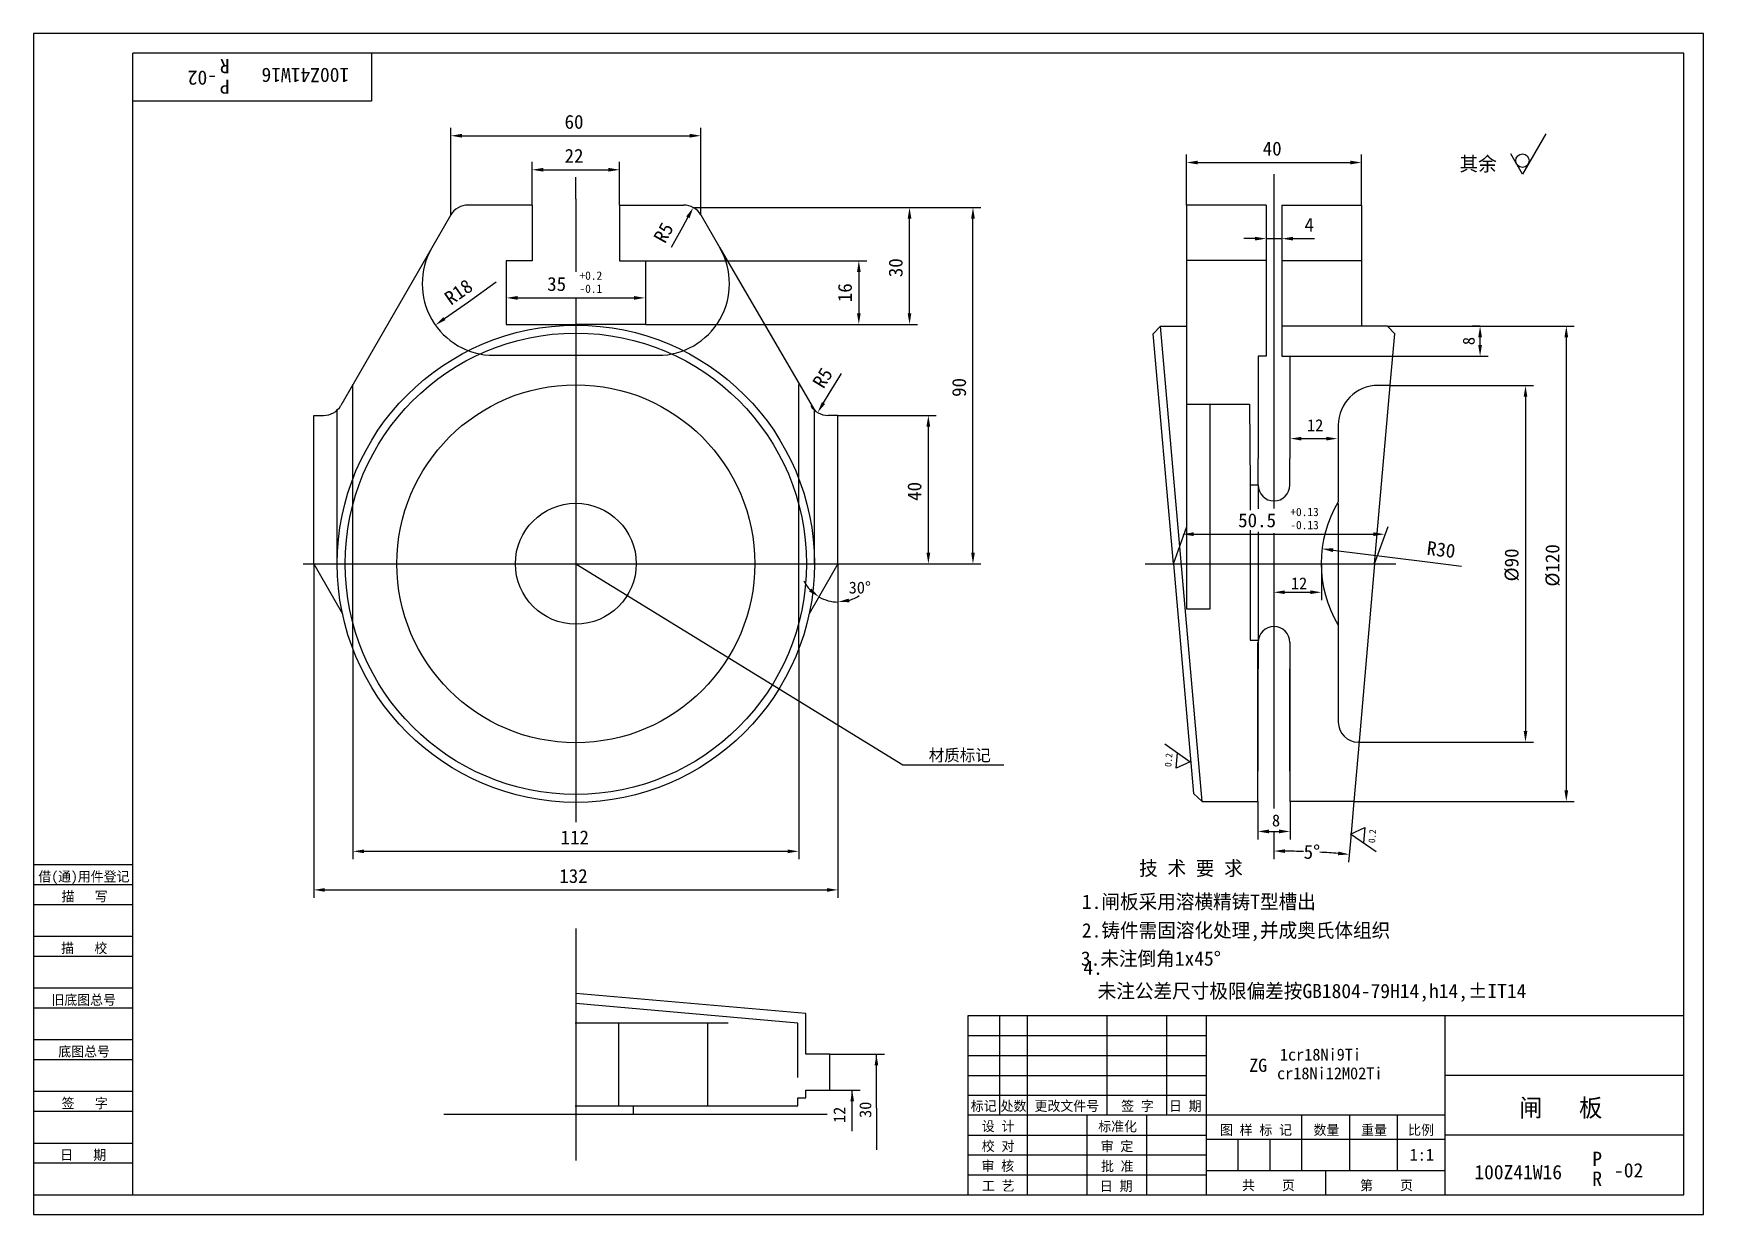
# Model space of a CAD drawing. Header units: metres. Extents: x 0 to 420, y 0 to 297.
import ezdxf

# ---------------------------------------------------------------- set-up
doc = ezdxf.new("R2010")
doc.units = ezdxf.units.M
for name, color, linetype in [('B', 3, 'Continuous'), ('C', 6, 'Continuous'), ('D', 1, 'Continuous'), ('FL', 5, 'Continuous'), ('T', 7, 'Continuous'), ('TL', 4, 'Continuous')]:
    doc.layers.add(name, color=color, linetype=linetype)

# ---------------------------------------------------------------- blocks, each defined once
blk = doc.blocks.new('TUKUN3')
at = {"layer": 'FL'}
for p, q in [((420, 297), (0, 297)), ((0, 297), (0, 0)), ((420, 0), (420, 297)), ((0, 78), (25, 78)), ((0, 70), (25, 70)), ((0, 65), (25, 65)), ((0, 57), (25, 57)), ((0, 52), (25, 52)), ((243, 25), (243, 50)), ((250, 5), (250, 50)), ((270, 25), (270, 50)), ((285, 25), (285, 50)), ((0, 44), (25, 44)), ((235, 45), (295, 45)), ((0, 39), (25, 39)), ((235, 40), (295, 40)), ((235, 35), (295, 35)), ((0, 31), (25, 31)), ((235, 30), (295, 30)), ((0, 26), (25, 26)), ((280, 5), (280, 25)), ((0, 18), (25, 18)), ((235, 20), (295, 20)), ((0, 13), (25, 13)), ((235, 15), (295, 15)), ((235, 10), (295, 10)), ((0, 0), (420, 0))]:
    blk.add_line(p, q, dxfattribs=at)
at = {"layer": 'TL'}
for p, q in [((415, 292), (25, 292)), ((25, 5), (25, 292)), ((85, 292), (85, 280)), ((415, 5), (415, 292)), ((85, 280), (25, 280)), ((0, 88), (25, 88)), ((0, 83), (25, 83)), ((415, 50), (235, 50)), ((235, 50), (235, 5)), ((295, 5), (295, 50)), ((355, 5), (355, 50)), ((415, 35), (355, 35)), ((355, 25), (235, 25)), ((265, 5), (265, 25)), ((319, 11), (319, 25)), ((331, 11), (331, 25)), ((343, 11), (343, 25)), ((295, 19), (355, 19)), ((303, 11), (303, 19)), ((311, 11), (311, 19)), ((415, 20), (355, 20)), ((355, 11), (295, 11)), ((325, 5), (325, 11)), ((0, 5), (415, 5))]:
    blk.add_line(p, q, dxfattribs=at)
at = {"layer": 'T'}
for s, p in [('借(通)用件登记', (1.26, 83.76)), ('描   写', (7.09, 78.76)), ('描   校', (6.98, 65.76)), ('旧底图总号', (4.52, 52.76)), ('底图总号', (6.25, 39.76)), ('签   字', (7.1, 26.76)), ('标记', (235.71, 26.07)), ('处数', (243.22, 26.07)), ('更改文件号', (251.75, 26.07)), ('签 字', (273.53, 26.07)), ('日 期', (285.57, 26.07)), ('设 计', (238.5, 20.99)), ('标准化', (267.77, 20.93)), ('图 样 标 记', (298.4, 20.04)), ('数量', (321.92, 20.04)), ('重量', (333.88, 20.04)), ('比例', (345.7, 20.04)), ('校 对', (238.48, 15.99)), ('审 定', (268.39, 15.93)), ('日   期', (6.72, 13.76)), ('审 核', (238.41, 10.99)), ('批 准', (268.46, 10.93)), ('工 艺', (238.52, 5.99)), ('日 期', (268.18, 5.93)), ('共    页', (303.91, 6.13)), ('第    页', (333.62, 6.13))]:
    blk.add_text(s, height=2.5, dxfattribs=at).set_placement(p)

msp = doc.modelspace()

# ---------------------------------------------------------------- linework, layer by layer
at = {"layer": 'B'}
for p, q in [((115.77, 216.06), (157.04, 216.06)), ((80.34, 142.27), (80.34, 208.7)), ((192.47, 142.27), (192.47, 208.7))]:
    msp.add_line(p, q, dxfattribs=at)
for centre, start, end in [((115.77, 234.06), 150, 270), ((157.04, 234.06), 270, 30)]:
    msp.add_arc(centre, 18, start, end, dxfattribs=at)
at = {"layer": 'C'}
for p, q in [((136.4, 255.4), (136.4, 260.84)), ((311.97, 261.62), (311.97, 179.44)), ((136.4, 255.4), (136.4, 237.05)), ((136.4, 230.5), (136.4, 98.71)), ((311.97, 179.43), (311.97, 177.58)), ((311.97, 171.38), (311.97, 147.77)), ((67.85, 163.65), (209.16, 163.65)), ((279.54, 163.65), (342.58, 163.65)), ((311.97, 147.77), (311.97, 102.1)), ((136.4, 71.91), (136.4, 13.6)), ((103.19, 25.26), (199.61, 25.26))]:
    msp.add_line(p, q, dxfattribs=at)
at = {"layer": 'D'}
for p, q in [((104.96, 251.34), (104.96, 273.27)), ((167.85, 251.34), (167.85, 273.27)), ((107.76, 271.27), (165.05, 271.27)), ((380.31, 271.76), (374.45, 261.62)), ((125.4, 253.84), (125.4, 264.71)), ((147.4, 253.84), (147.4, 264.71)), ((289.97, 253.84), (289.97, 266.54)), ((333.97, 253.84), (333.97, 266.54)), ((374.45, 261.62), (371.52, 266.69)), ((128.2, 262.71), (144.6, 262.71)), ((292.77, 264.54), (331.17, 264.54)), ((165.94, 253.22), (222.32, 253.22)), ((222.32, 253.22), (238.27, 253.22)), ((163.23, 248.32), (160.36, 243.13)), ((164.58, 250.77), (163.23, 248.32)), ((220.32, 226.64), (220.32, 250.42)), ((236.27, 166.45), (236.27, 250.42)), ((307.19, 245.39), (304.39, 245.39)), ((309.99, 245.39), (313.96, 245.39)), ((316.76, 245.39), (319.56, 245.39)), ((319.56, 245.39), (322.15, 245.39)), ((153.9, 239.84), (209.57, 239.84)), ((207.57, 237.04), (207.57, 226.64)), ((109.38, 229.54), (116.39, 234.5)), ((103.36, 225.28), (109.38, 229.54)), ((121.74, 230.5), (151, 230.5)), ((153.9, 223.84), (209.57, 223.84)), ((209.57, 223.84), (222.32, 223.84)), ((340.5, 223.42), (387.48, 223.42)), ((363.79, 223.37), (361.79, 223.37)), ((363.79, 218.64), (363.79, 220.57)), ((385.48, 220.62), (385.48, 106.68)), ((315.97, 215.84), (365.79, 215.84)), ((200.15, 206.45), (203.25, 211.5)), ((198.68, 204.07), (200.15, 206.45)), ((341.02, 208.43), (377.21, 208.43)), ((375.21, 205.63), (375.21, 121.6)), ((202.33, 200.94), (227.05, 200.94)), ((225.05, 166.45), (225.05, 198.14)), ((318.88, 195.11), (325.15, 195.11)), ((286.66, 163.65), (290.08, 173.05)), ((337.27, 163.65), (340.69, 173.05)), ((291.73, 171.08), (336.98, 171.08)), ((326.83, 167.06), (349.94, 164.2)), ((349.94, 164.2), (359.13, 163.06)), ((70.48, 163.64), (70.48, 79.64)), ((136.4, 163.65), (218.66, 113.12)), ((202.33, 163.64), (202.33, 148.06)), ((202.33, 163.64), (202.33, 79.64)), ((209.16, 163.65), (227.05, 163.65)), ((227.05, 163.65), (238.27, 163.65)), ((323.88, 163.57), (323.88, 154.48)), ((314.69, 156.48), (321.08, 156.48)), ((80.34, 142.27), (80.34, 89.34)), ((192.47, 142.27), (192.47, 89.34)), ((284.49, 118.34), (290.89, 113.86)), ((333.35, 118.8), (377.21, 118.8)), ((287.35, 112.21), (287.69, 116.1)), ((290.89, 113.86), (287.35, 112.21)), ((218.66, 113.12), (244, 113.12)), ((307.91, 103.88), (307.91, 94.34)), ((316.02, 103.89), (316.02, 94.34)), ((332.04, 103.88), (331.17, 93.92)), ((332.04, 103.88), (387.48, 103.88)), ((331.24, 95.69), (334.78, 97.34)), ((334.78, 97.34), (334.44, 93.45)), ((310.71, 96.34), (313.22, 96.34)), ((311.97, 96.27), (311.97, 89.41)), ((331.17, 93.92), (330.71, 88.59)), ((337.63, 91.21), (331.24, 95.69)), ((83.14, 91.34), (189.67, 91.34)), ((73.28, 81.64), (199.53, 81.64)), ((200.24, 40.32), (213.99, 40.32)), ((211.99, 26.73), (211.99, 40.32)), ((200.24, 31.32), (207.9, 31.32)), ((205.9, 20.97), (205.9, 31.32)), ((211.99, 26.73), (211.99, 16.27))]:
    msp.add_line(p, q, dxfattribs=at)
msp.add_circle((374.45, 265), 1.69, dxfattribs=at)
for centre, radius, start, end in [((202.33, 163.64), 9.61, 206.48, 223.24), ((202.33, 163.64), 9.61, 286.76, 303.52), ((202.33, 163.64), 9.61, 240, 270), ((311.97, -125.59), 217, 88.05, 89.26), ((311.97, -125.59), 217, 85.74, 86.95)]:
    msp.add_arc(centre, radius, start, end, dxfattribs=at)
for points in [[(107.76, 271.74), (107.76, 270.8), (104.96, 271.27)], [(165.05, 271.74), (165.05, 270.8), (167.85, 271.27)], [(292.77, 265), (292.77, 264.07), (289.97, 264.54)], [(331.17, 265), (331.17, 264.07), (333.97, 264.54)], [(128.2, 263.18), (128.2, 262.25), (125.4, 262.71)], [(144.6, 263.18), (144.6, 262.25), (147.4, 262.71)], [(164.99, 250.54), (164.17, 250.99), (165.94, 253.22)], [(219.85, 250.42), (220.78, 250.42), (220.32, 253.22)], [(235.81, 250.42), (236.74, 250.42), (236.27, 253.22)], [(307.19, 245.86), (307.19, 244.93), (309.99, 245.39)], [(316.76, 245.86), (316.76, 244.93), (313.96, 245.39)], [(207.11, 237.04), (208.04, 237.04), (207.57, 239.84)], [(121.74, 230.97), (121.74, 230.03), (118.94, 230.5)], [(151, 230.97), (151, 230.03), (153.8, 230.5)], [(103.63, 224.9), (103.09, 225.66), (101.07, 223.66)], [(207.11, 226.64), (208.04, 226.64), (207.57, 223.84)], [(219.85, 226.64), (220.78, 226.64), (220.32, 223.84)], [(363.33, 220.57), (364.26, 220.57), (363.79, 223.37)], [(385.01, 220.62), (385.94, 220.62), (385.48, 223.42)], [(363.33, 218.64), (364.26, 218.64), (363.79, 215.84)], [(374.75, 205.63), (375.68, 205.63), (375.21, 208.43)], [(199.08, 203.82), (198.28, 204.31), (197.22, 201.68)], [(224.58, 198.14), (225.52, 198.14), (225.05, 200.94)], [(318.88, 195.57), (318.88, 194.64), (316.08, 195.11)], [(325.15, 195.57), (325.15, 194.64), (327.95, 195.11)], [(291.73, 171.55), (291.73, 170.62), (288.93, 171.08)], [(336.98, 171.55), (336.98, 170.62), (339.78, 171.08)], [(224.58, 166.45), (225.52, 166.45), (225.05, 163.65)], [(235.81, 166.45), (236.74, 166.45), (236.27, 163.65)], [(326.78, 166.6), (326.89, 167.53), (324.05, 167.41)], [(195.62, 157.42), (195.04, 156.69), (197.53, 155.32)], [(314.69, 156.95), (314.69, 156.02), (311.89, 156.48)], [(321.08, 156.95), (321.08, 156.02), (323.88, 156.48)], [(205.17, 153.98), (205.03, 154.9), (202.33, 154.03)], [(374.75, 121.6), (375.68, 121.6), (375.21, 118.8)], [(385.01, 106.68), (385.94, 106.68), (385.48, 103.88)], [(310.71, 96.81), (310.71, 95.87), (307.91, 96.34)], [(313.22, 96.81), (313.22, 95.87), (316.02, 96.34)], [(83.14, 91.8), (83.14, 90.87), (80.34, 91.34)], [(189.67, 91.8), (189.67, 90.87), (192.47, 91.34)], [(314.76, 90.93), (314.77, 91.86), (311.97, 91.41)], [(328.13, 91.28), (328.05, 90.35), (330.88, 90.58)], [(73.28, 82.1), (73.28, 81.17), (70.48, 81.64)], [(199.53, 82.1), (199.53, 81.17), (202.33, 81.64)], [(211.54, 37.52), (211.99, 40.32), (212.44, 37.52)], [(205.45, 28.52), (205.9, 31.32), (206.35, 28.52)]]:
    msp.add_solid(points, dxfattribs=at)
at = {"layer": 'TL'}
for p, q in [((125.4, 253.84), (109.29, 253.84)), ((125.4, 253.84), (125.4, 239.84)), ((147.4, 253.84), (147.4, 239.84)), ((147.4, 253.84), (163.52, 253.84)), ((309.97, 253.84), (289.97, 253.84)), ((289.97, 253.84), (289.97, 223.47)), ((309.97, 253.84), (309.97, 223.84)), ((313.97, 253.84), (333.97, 253.84)), ((313.97, 253.84), (313.97, 223.84)), ((333.97, 253.84), (333.97, 223.47)), ((104.96, 251.34), (100.18, 243.06)), ((167.85, 251.34), (172.63, 243.06)), ((100.18, 243.06), (77.31, 203.44)), ((118.9, 239.84), (118.9, 223.84)), ((125.4, 239.84), (118.9, 239.84)), ((147.4, 239.84), (153.9, 239.84)), ((153.9, 239.84), (153.9, 223.84)), ((172.63, 243.06), (196.4, 202.3)), ((309.88, 239.88), (290.02, 239.88)), ((314.05, 239.88), (333.92, 239.88)), ((118.9, 223.84), (136.4, 223.84)), ((153.9, 223.84), (136.4, 223.84)), ((281.61, 221.43), (283.43, 223.42)), ((293.89, 103.88), (283.43, 223.42)), ((283.43, 223.42), (289.97, 223.42)), ((289.97, 223.47), (289.97, 152.33)), ((309.97, 223.84), (309.97, 215.84)), ((313.97, 223.84), (313.97, 215.84)), ((329.36, 223.42), (313.98, 223.42)), ((340.5, 223.42), (329.36, 223.42)), ((342.33, 221.43), (340.5, 223.42)), ((286.66, 163.65), (281.61, 221.43)), ((341.2, 208.53), (342.33, 221.43)), ((309.97, 215.84), (307.97, 215.84)), ((307.97, 215.84), (307.97, 190.1)), ((313.97, 215.84), (315.97, 215.84)), ((315.97, 215.84), (315.97, 190.1)), ((337.27, 163.65), (341.2, 208.5)), ((341.2, 208.5), (338.14, 208.5)), ((76.4, 163.65), (76.4, 202.3)), ((196.4, 163.65), (196.4, 202.3)), ((289.87, 203.8), (305.85, 203.8)), ((295.94, 152.33), (295.94, 203.8)), ((305.85, 203.8), (305.97, 183.44)), ((70.48, 200.94), (72.98, 200.94)), ((70.48, 191.62), (70.48, 200.94)), ((202.33, 200.94), (199.83, 200.94)), ((202.33, 191.62), (202.33, 200.94)), ((328.14, 198.5), (328.14, 179.22)), ((70.48, 163.64), (70.48, 191.62)), ((202.33, 163.64), (202.33, 191.62)), ((307.97, 183.44), (307.97, 190.1)), ((315.97, 183.44), (315.97, 190.1)), ((305.97, 183.44), (305.97, 177.13)), ((307.97, 183.44), (305.97, 183.44)), ((307.97, 183.44), (307.97, 177.43)), ((328.14, 178.83), (328.14, 163.42)), ((305.97, 172.12), (305.97, 144.45)), ((307.97, 171.68), (307.97, 144.04)), ((70.48, 163.64), (75.48, 154.98)), ((202.33, 163.64), (197.33, 154.98)), ((286.66, 163.65), (291.72, 105.87)), ((328.14, 163.42), (328.14, 148.21)), ((337.27, 163.65), (333.36, 118.98)), ((75.48, 154.98), (77.74, 151.06)), ((197.33, 154.98), (195.07, 151.06)), ((289.97, 152.33), (295.94, 152.33)), ((328.14, 148.2), (328.14, 123.8)), ((305.97, 144.45), (307.88, 144.45)), ((307.91, 103.88), (307.91, 143.86)), ((307.97, 143.86), (307.97, 137.2)), ((315.97, 143.86), (315.97, 137.2)), ((316.02, 103.88), (316.02, 143.86)), ((307.97, 111.46), (307.97, 137.2)), ((315.97, 111.46), (315.97, 137.2)), ((290.59, 118.8), (290.79, 118.8)), ((333.36, 118.98), (332.04, 103.88)), ((333.35, 118.8), (333.14, 118.8)), ((293.89, 103.88), (291.72, 105.87)), ((293.89, 103.88), (307.91, 103.88)), ((332.04, 103.88), (316.02, 103.88)), ((194.24, 50.57), (136.4, 55.63)), ((192.26, 48.15), (136.4, 53.04)), ((194.24, 40.32), (194.24, 50.57)), ((174.7, 48.15), (136.24, 48.15)), ((147.14, 48.15), (147.14, 27.32)), ((169.55, 48.15), (169.55, 27.32)), ((192.26, 34.47), (192.26, 48.15)), ((200.24, 40.32), (194.24, 40.32)), ((200.24, 31.32), (200.24, 40.32)), ((194.24, 31.32), (200.24, 31.32)), ((194.24, 29.32), (194.24, 31.32)), ((136.24, 27.32), (192.24, 27.32)), ((150.78, 27.32), (150.78, 25.23)), ((192.24, 29.32), (194.24, 29.32)), ((192.24, 27.32), (192.24, 29.32))]:
    msp.add_line(p, q, dxfattribs=at)
for radius in [60, 58, 45, 15.2]:
    msp.add_circle((136.4, 163.65), radius, dxfattribs=at)
for centre, radius, start, end in [((109.29, 248.84), 5, 90, 150), ((163.52, 248.84), 5, 30, 90), ((338.14, 198.5), 10, 90, 180), ((72.98, 205.94), 5, 270, 330), ((199.83, 205.94), 5, 210, 270), ((311.97, 183.44), 4, 180, 270), ((311.97, 183.44), 4, 270, 0), ((353.83, 163.71), 30, 148.89, 211.11), ((311.97, 143.86), 4, 90, 180), ((311.97, 143.86), 4, 0, 90), ((333.14, 123.8), 5, 180, 270)]:
    msp.add_arc(centre, radius, start, end, dxfattribs=at)

# ---------------------------------------------------------------- block references
at = {"layer": 'D'}
msp.add_blockref('TUKUN3', (0, 0), dxfattribs=at)

# ---------------------------------------------------------------- texts
for s, height, rotation, p in [('R', 3.6, 180, (49.33, 290.57)), ('-02', 3.6, 180, (46.17, 287.61)), ('100Z41W16', 3.6, 180, (79.41, 288.3)), ('P', 3.6, 180, (49.33, 285.41)), ('R5', 3.5, 61.07, (158.83, 243.98)), ('30', 3.5, 90, (218.57, 235.7)), ('R18', 3.5, 35.28, (105, 228.49)), ('16', 3.5, 90, (205.82, 229.42)), ('8', 3, 90, (362.44, 218.63)), ('R5', 3.5, 58.45, (198.7, 207.45)), ('90', 3.5, 90, (234.52, 205.6)), ('40', 3.5, 90, (223.3, 179.46)), ('R30', 3.5, 352.93, (350.25, 165.92)), ('%%c120', 3.5, 90, (383.73, 157.9)), ('%%c90', 3.5, 90, (373.46, 159.2)), ('0.2', 1.7, 85, (286.14, 112.49)), ('0.2', 1.7, 85, (337.37, 93.36)), (' 12', 3, 90, (204.19, 21)), ('30', 3, 90, (210.7, 24.31))]:
    msp.add_text(s, height=height, rotation=rotation, dxfattribs=at).set_placement(p)
for s, height, p in [('60', 3.5, (133.57, 273.02)), ('40', 3.5, (309.13, 266.29)), ('22', 3.5, (133.57, 264.46)), ('其余', 3.6, (358.63, 262.39)), ('4', 3.5, (319.65, 247.14)), ('35', 3.5, (129.2, 232.25)), ('+0.2', 2.1, (137.32, 235.05)), ('-0.1', 2.1, (137.32, 231.76)), ('12', 3, (320.29, 196.98)), ('+0.13', 2.1, (316.08, 175.63)), ('50.5', 3.5, (302.96, 172.83)), ('-0.13', 2.1, (316.08, 172.34)), ('12', 3, (316.24, 157.22)), ('30%%d', 3, (205.02, 156.16)), ('材质标记', 3, (225.15, 114.01)), ('8', 3, (311.46, 97.6)), ('112', 3.5, (132.57, 93.09)), ('5%%d', 3.5, (319.43, 89.45)), ('技 术 要 求', 3.6, (278.06, 85.27)), ('132', 3.5, (132.24, 83.39)), ('1.闸板采用溶横精铸T型槽出', 3.6, (263.66, 76.87)), ('2.铸件需固溶化处理,并成奥氏体组织', 3.6, (263.66, 69.67)), ('3.未注倒角1x45%%d', 3.6, (263.4, 62.59)), ('4.', 3.6, (264.03, 60.29)), ('未注公差尺寸极限偏差按GB1804-79H14,h14,%%pIT14', 3.6, (267.63, 54.42)), ('ZG', 3.3, (305.74, 35.89)), ('1cr18Ni9Ti', 3, (313.45, 38.74)), ('cr18Ni12M02Ti', 3, (312.73, 34.03)), ('闸   板', 4.5, (373.64, 24.61)), ('1:1', 3, (346.08, 13.55)), ('P', 3.6, (392.01, 12.22)), ('-02', 3.6, (397.48, 9.35)), ('100Z41W16', 3.6, (362.36, 8.88)), ('R', 3.6, (392.01, 7.23))]:
    msp.add_text(s, height=height, dxfattribs=at).set_placement(p)

doc.saveas('drawing.dxf')
